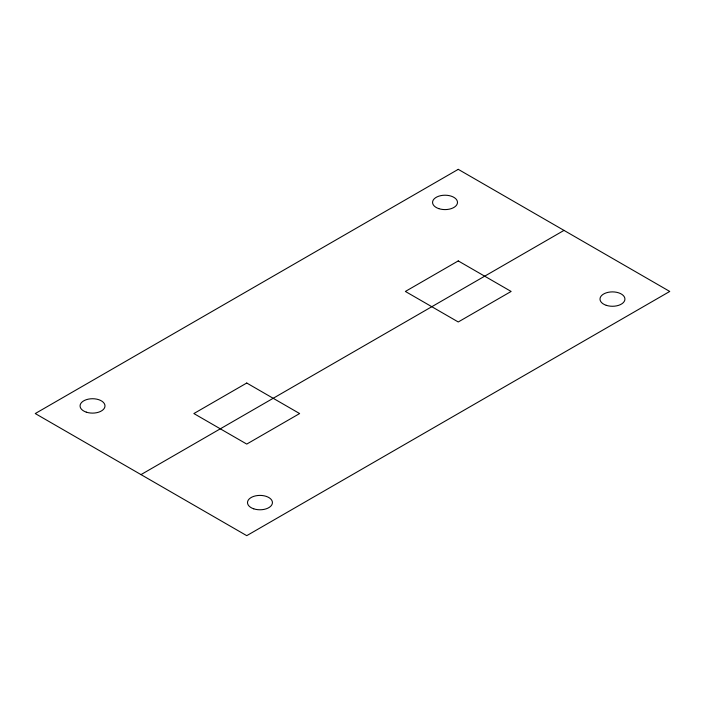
<?xml version="1.0" encoding="UTF-8"?>
<svg xmlns="http://www.w3.org/2000/svg" width="705" height="705" viewBox="0 0 705 705"><rect width="100%" height="100%" fill="white"/><g stroke="black" fill="none" stroke-linecap="round" stroke-linejoin="round"><path stroke-width="1.06" d="M141 474.606L564 230.394M458.25 169.341L35.25 413.553L246.75 535.659L669.75 291.447L458.25 169.341M246.75 383.026L193.875 413.553L246.75 444.079L299.625 413.553L246.75 383.026M458.25 260.921L405.375 291.447L458.25 321.974L511.125 291.447L458.25 260.921M253.738 508.825A12.461 7.191 0 0 0 272.43 502.595A12.461 7.191 0 0 0 253.738 496.364A12.461 7.191 0 0 0 253.738 508.825M86.301 412.152A12.461 7.191 0 0 0 104.992 405.921A12.461 7.191 0 0 0 86.301 399.691A12.461 7.191 0 0 0 86.301 412.152M606.238 305.309A12.461 7.191 0 0 0 624.93 299.079A12.461 7.191 0 0 0 606.238 292.848A12.461 7.191 0 0 0 606.238 305.309M438.801 208.636A12.461 7.191 0 0 0 457.492 202.405A12.461 7.191 0 0 0 438.801 196.175A12.461 7.191 0 0 0 438.801 208.636"/></g></svg>
